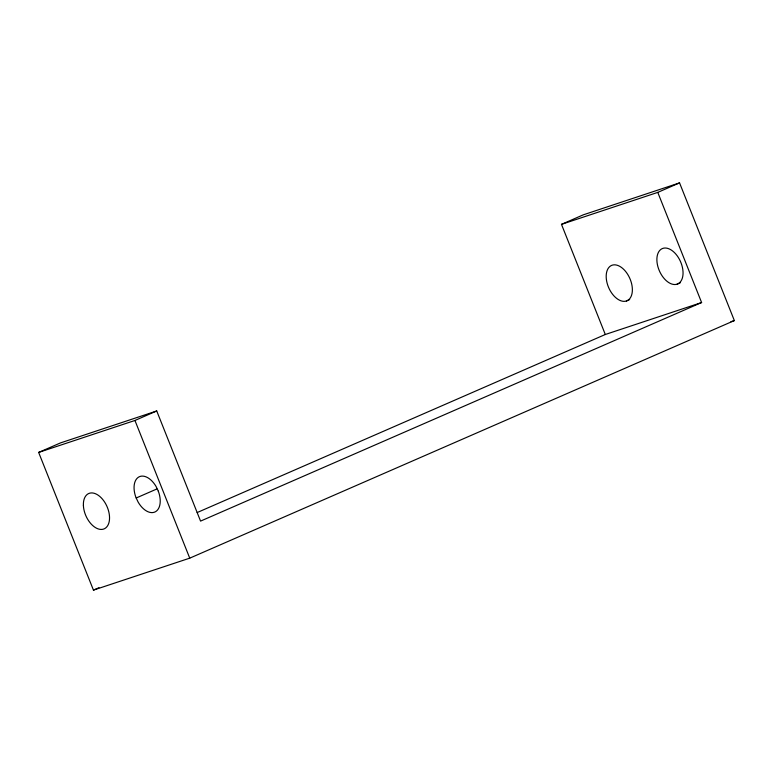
<?xml version="1.0" encoding="UTF-8"?>
<svg xmlns="http://www.w3.org/2000/svg" width="773" height="773" viewBox="0 0 773 773"><rect width="100%" height="100%" fill="white"/><g stroke="black" fill="none" stroke-linecap="round" stroke-linejoin="round"><path stroke-width="1.16" d="M561.478 224.354L583.257 214.846L679.554 182.882L734.35 320.573L189.743 558.154L93.446 590.118L38.65 452.427L60.439 442.929L156.735 410.965L200.565 521.108L701.604 302.533L657.775 192.39L561.478 224.354L605.307 334.496L701.604 302.533M38.65 452.427L134.946 420.464L156.735 410.965M657.775 192.39L679.554 182.882M136.193 497.996L156.88 488.961M626.401 300.997A19.286 11.537 66.4 0 0 625.231 270.994A19.286 11.537 66.4 0 0 606.206 277.304A19.286 11.537 66.4 0 0 626.401 300.997L629.676 299.576M677.09 284.174A19.286 11.537 66.4 0 0 675.911 254.172A19.286 11.537 66.4 0 0 656.895 260.482A19.286 11.537 66.4 0 0 677.09 284.174L680.356 282.754M197.173 512.547L605.307 334.496M93.446 590.118L98.973 587.702M730.949 321.694L734.35 320.573M134.946 420.464L189.743 558.154M158.291 491.145L156.136 486.604A19.286 11.537 66.4 0 0 138.889 476.941A19.286 11.537 66.4 0 0 135.99 497.561L138.145 502.112A19.286 11.537 66.4 0 0 155.392 511.765A19.286 11.537 66.4 0 0 158.291 491.145M83.387 505.387A19.286 11.537 66.4 0 0 103.582 529.08A19.286 11.537 66.4 0 0 102.403 499.078A19.286 11.537 66.4 0 0 83.387 505.387"/></g></svg>
